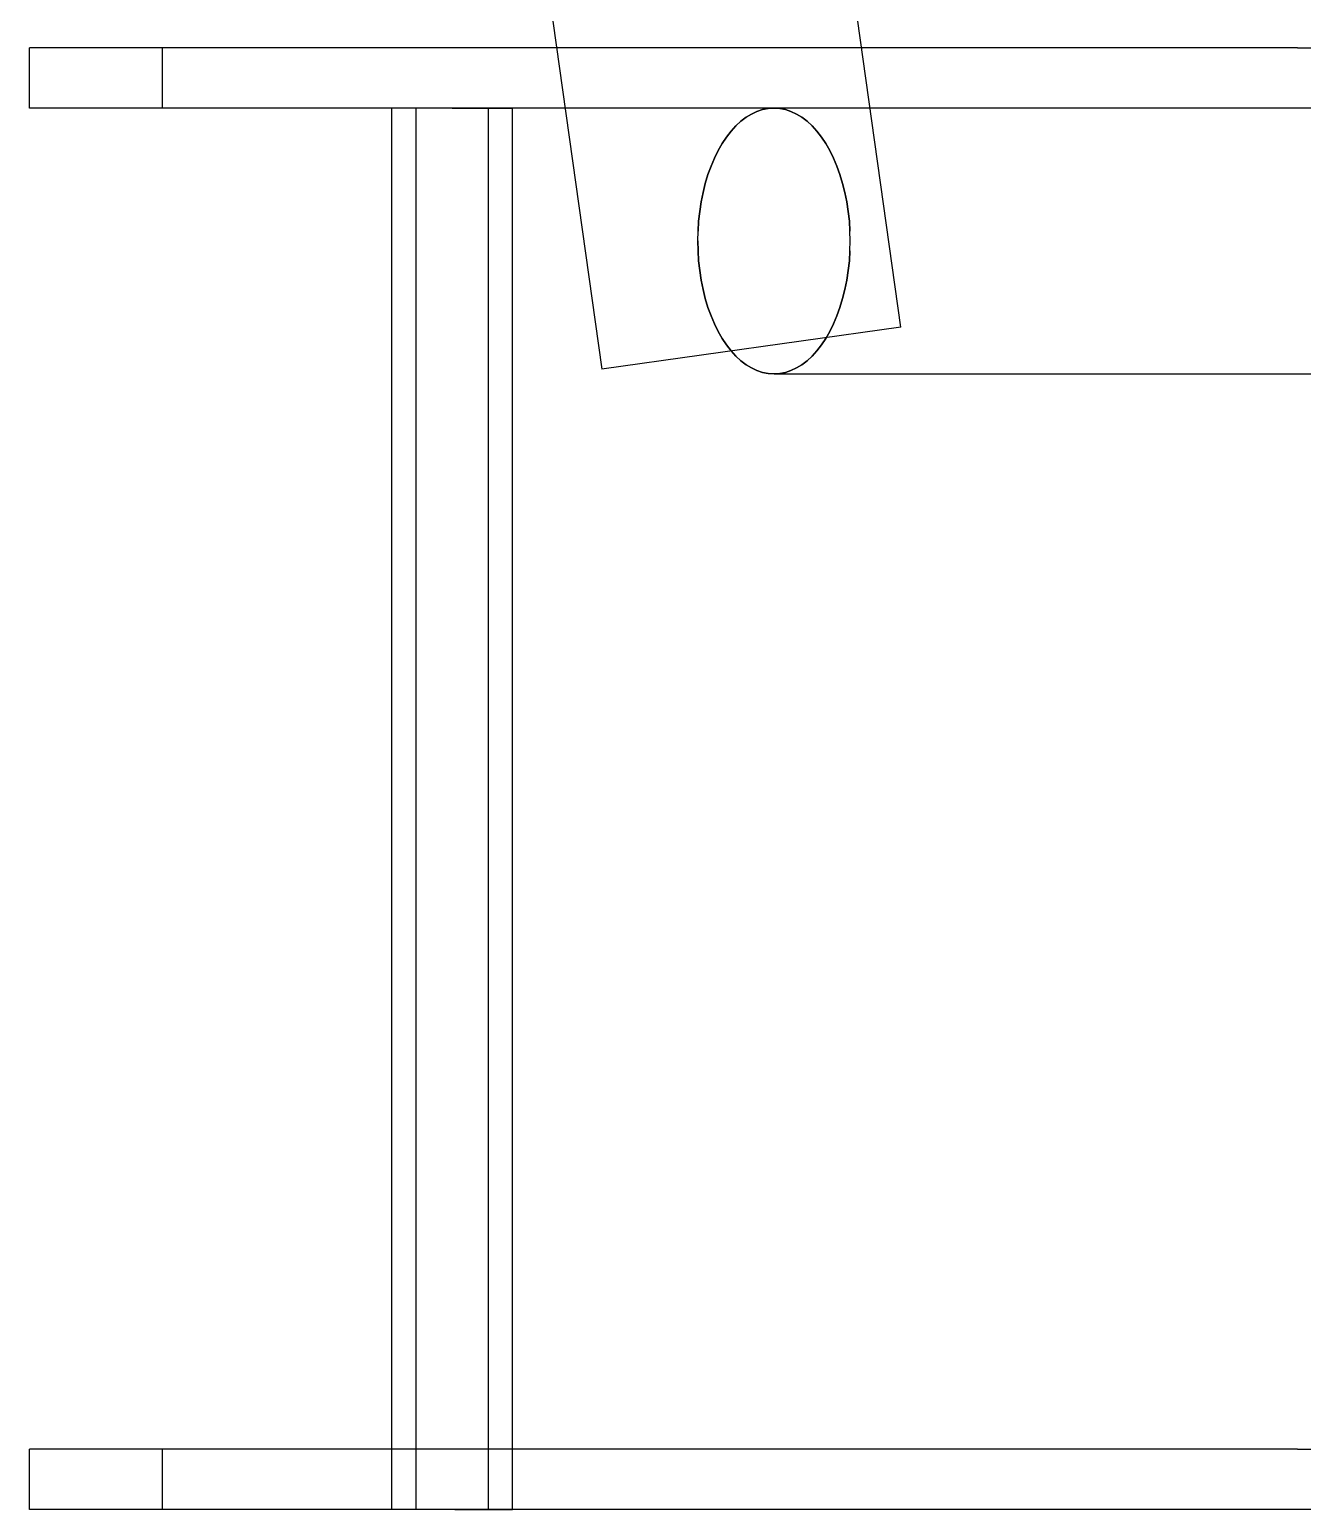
# Model space of a CAD drawing. Header units: millimetres. Extents: x -180 to 1414, y -663 to 972.
# Drawn here: x 550 to 655.4, y 650 to 772.5 of the extents above; entities that cross this region are included whole.
import ezdxf

# ---------------------------------------------------------------- set-up
doc = ezdxf.new("R2010")
doc.units = ezdxf.units.MM
doc.layers.add('SIDE', color=8, linetype='Continuous')

msp = doc.modelspace()

# ---------------------------------------------------------------- linework, layer by layer
at = {"layer": 'SIDE'}
for p, q in [((622.14, 747.87), (617.38, 781.74)), ((592.62, 778.26), (597.38, 744.39)), ((550.29, 771), (550, 771)), ((550, 766), (550, 771)), ((551.17, 771), (550.29, 771)), ((552.63, 771), (551.17, 771)), ((554.66, 771), (552.63, 771)), ((557.26, 771), (554.66, 771)), ((560.4, 771), (557.26, 771)), ((564.07, 771), (560.4, 771)), ((561.26, 771), (561, 771)), ((561, 766), (561, 771)), ((562.05, 771), (561.26, 771)), ((563.36, 771), (562.05, 771)), ((565.18, 771), (563.36, 771)), ((568.24, 771), (564.07, 771)), ((567.5, 771), (565.18, 771)), ((570.31, 771), (567.5, 771)), ((572.91, 771), (568.24, 771)), ((573.59, 771), (570.31, 771)), ((578.03, 771), (572.91, 771)), ((577.33, 771), (573.59, 771)), ((581.51, 771), (577.33, 771)), ((583.58, 771), (578.03, 771)), ((586.09, 771), (581.51, 771)), ((589.53, 771), (583.58, 771)), ((591.06, 771), (586.09, 771)), ((595.85, 771), (589.53, 771)), ((596.39, 771), (591.06, 771)), ((602.5, 771), (595.85, 771)), ((602.05, 771), (596.39, 771)), ((608, 771), (602.05, 771)), ((609.44, 771), (602.5, 771)), ((614.21, 771), (608, 771)), ((616.64, 771), (609.44, 771)), ((620.66, 771), (614.21, 771)), ((624.05, 771), (616.64, 771)), ((627.29, 771), (620.66, 771)), ((631.64, 771), (624.05, 771)), ((634.08, 771), (627.29, 771)), ((639.35, 771), (631.64, 771)), ((640.99, 771), (634.08, 771)), ((647.15, 771), (639.35, 771)), ((647.98, 771), (640.99, 771)), ((655, 771), (647.15, 771)), ((655, 771), (647.98, 771)), ((655, 771), (662.85, 771)), ((655, 771), (662.02, 771)), ((550.29, 766), (550, 766)), ((551.17, 766), (550.29, 766)), ((552.63, 766), (551.17, 766)), ((554.66, 766), (552.63, 766)), ((557.26, 766), (554.66, 766)), ((560.4, 766), (557.26, 766)), ((564.07, 766), (560.4, 766)), ((561.26, 766), (561, 766)), ((562.05, 766), (561.26, 766)), ((563.36, 766), (562.05, 766)), ((565.18, 766), (563.36, 766)), ((568.24, 766), (564.07, 766)), ((567.5, 766), (565.18, 766)), ((570.31, 766), (567.5, 766)), ((572.91, 766), (568.24, 766)), ((573.59, 766), (570.31, 766)), ((578.03, 766), (572.91, 766)), ((577.33, 766), (573.59, 766)), ((581.51, 766), (577.33, 766)), ((583.58, 766), (578.03, 766)), ((580.01, 766), (580, 766)), ((580, 650), (580, 766)), ((580.01, 766), (580, 766)), ((580, 650), (580, 766)), ((580.05, 766), (580.01, 766)), ((580.05, 766), (580.01, 766)), ((580.12, 766), (580.05, 766)), ((580.12, 766), (580.05, 766)), ((580.22, 766), (580.12, 766)), ((580.22, 766), (580.12, 766)), ((580.34, 766), (580.22, 766)), ((580.34, 766), (580.22, 766)), ((580.49, 766), (580.34, 766)), ((580.49, 766), (580.34, 766)), ((580.67, 766), (580.49, 766)), ((580.67, 766), (580.49, 766)), ((580.87, 766), (580.67, 766)), ((580.87, 766), (580.67, 766)), ((581.09, 766), (580.87, 766)), ((581.09, 766), (580.87, 766)), ((581.33, 766), (581.09, 766)), ((581.33, 766), (581.09, 766)), ((581.6, 766), (581.33, 766)), ((581.6, 766), (581.33, 766)), ((586.09, 766), (581.51, 766)), ((581.88, 766), (581.6, 766)), ((581.88, 766), (581.6, 766)), ((582.18, 766), (581.88, 766)), ((582.18, 766), (581.88, 766)), ((582.03, 766), (582, 766)), ((582, 766), (582, 766)), ((582, 650), (582, 766)), ((582.03, 766), (582, 766)), ((582, 766), (582, 766)), ((582, 650), (582, 766)), ((582.07, 766), (582.03, 766)), ((582.07, 766), (582.03, 766)), ((582.13, 766), (582.07, 766)), ((582.13, 766), (582.07, 766)), ((582.2, 766), (582.13, 766)), ((582.2, 766), (582.13, 766)), ((582.5, 766), (582.18, 766)), ((582.5, 766), (582.18, 766)), ((582.29, 766), (582.2, 766)), ((582.29, 766), (582.2, 766)), ((582.4, 766), (582.29, 766)), ((582.4, 766), (582.29, 766)), ((582.52, 766), (582.4, 766)), ((582.52, 766), (582.4, 766)), ((582.83, 766), (582.5, 766)), ((582.83, 766), (582.5, 766)), ((582.65, 766), (582.52, 766)), ((582.65, 766), (582.52, 766)), ((582.8, 766), (582.65, 766)), ((582.8, 766), (582.65, 766)), ((582.96, 766), (582.8, 766)), ((582.96, 766), (582.8, 766)), ((583.17, 766), (582.83, 766)), ((583.17, 766), (582.83, 766)), ((583.13, 766), (582.96, 766)), ((583.13, 766), (582.96, 766)), ((583.31, 766), (583.13, 766)), ((583.31, 766), (583.13, 766)), ((583.52, 766), (583.17, 766)), ((583.52, 766), (583.17, 766)), ((583.5, 766), (583.31, 766)), ((583.5, 766), (583.31, 766)), ((583.69, 766), (583.5, 766)), ((583.69, 766), (583.5, 766)), ((583.88, 766), (583.52, 766)), ((583.88, 766), (583.52, 766)), ((589.53, 766), (583.58, 766)), ((583.9, 766), (583.69, 766)), ((583.9, 766), (583.69, 766)), ((584.25, 766), (583.88, 766)), ((584.25, 766), (583.88, 766)), ((584.11, 766), (583.9, 766)), ((584.11, 766), (583.9, 766)), ((584.33, 766), (584.11, 766)), ((584.33, 766), (584.11, 766)), ((584.62, 766), (584.25, 766)), ((584.62, 766), (584.25, 766)), ((584.55, 766), (584.33, 766)), ((584.55, 766), (584.33, 766)), ((584.77, 766), (584.55, 766)), ((584.77, 766), (584.55, 766)), ((585, 766), (584.62, 766)), ((585, 766), (584.62, 766)), ((585, 766), (584.77, 766)), ((585, 766), (584.77, 766)), ((585, 766), (585.37, 766)), ((585, 766), (585.22, 766)), ((585, 766), (585.37, 766)), ((585, 766), (585.22, 766)), ((585.22, 766), (585.44, 766)), ((585.22, 766), (585.44, 766)), ((585.37, 766), (585.74, 766)), ((585.37, 766), (585.74, 766)), ((585.44, 766), (585.66, 766)), ((585.44, 766), (585.66, 766)), ((585.66, 766), (585.88, 766)), ((585.66, 766), (585.88, 766)), ((585.74, 766), (586.11, 766)), ((585.74, 766), (586.11, 766)), ((585.88, 766), (586.09, 766)), ((585.88, 766), (586.09, 766)), ((591.06, 766), (586.09, 766)), ((586.09, 766), (586.3, 766)), ((586.09, 766), (586.3, 766)), ((586.11, 766), (586.47, 766)), ((586.11, 766), (586.47, 766)), ((586.3, 766), (586.5, 766)), ((586.3, 766), (586.5, 766)), ((586.47, 766), (586.82, 766)), ((586.47, 766), (586.82, 766)), ((586.5, 766), (586.69, 766)), ((586.5, 766), (586.69, 766)), ((586.69, 766), (586.87, 766)), ((586.69, 766), (586.87, 766)), ((586.82, 766), (587.17, 766)), ((586.82, 766), (587.17, 766)), ((586.87, 766), (587.04, 766)), ((586.87, 766), (587.04, 766)), ((587.04, 766), (587.2, 766)), ((587.04, 766), (587.2, 766)), ((587.17, 766), (587.5, 766)), ((587.17, 766), (587.5, 766)), ((587.2, 766), (587.34, 766)), ((587.2, 766), (587.34, 766)), ((587.34, 766), (587.48, 766)), ((587.34, 766), (587.48, 766)), ((587.48, 766), (587.59, 766)), ((587.48, 766), (587.59, 766)), ((587.5, 766), (587.81, 766)), ((587.5, 766), (587.81, 766)), ((587.59, 766), (587.7, 766)), ((587.59, 766), (587.7, 766)), ((587.7, 766), (587.79, 766)), ((587.7, 766), (587.79, 766)), ((587.79, 766), (587.86, 766)), ((587.79, 766), (587.86, 766)), ((587.81, 766), (588.11, 766)), ((587.81, 766), (588.11, 766)), ((587.86, 766), (587.92, 766)), ((587.86, 766), (587.92, 766)), ((587.92, 766), (587.96, 766)), ((587.92, 766), (587.96, 766)), ((587.96, 766), (587.99, 766)), ((587.96, 766), (587.99, 766)), ((587.99, 766), (588, 766)), ((587.99, 766), (588, 766)), ((588, 650), (588, 766)), ((588, 650), (588, 766)), ((588.11, 766), (588.4, 766)), ((588.11, 766), (588.4, 766)), ((588.4, 766), (588.66, 766)), ((588.4, 766), (588.66, 766)), ((588.66, 766), (588.91, 766)), ((588.66, 766), (588.91, 766)), ((588.91, 766), (589.13, 766)), ((588.91, 766), (589.13, 766)), ((589.13, 766), (589.33, 766)), ((589.13, 766), (589.33, 766)), ((589.33, 766), (589.5, 766)), ((589.33, 766), (589.5, 766)), ((589.5, 766), (589.65, 766)), ((589.5, 766), (589.65, 766)), ((595.85, 766), (589.53, 766)), ((589.65, 766), (589.77, 766)), ((589.65, 766), (589.77, 766)), ((589.77, 766), (589.87, 766)), ((589.77, 766), (589.87, 766)), ((589.87, 766), (589.94, 766)), ((589.87, 766), (589.94, 766)), ((589.94, 766), (589.98, 766)), ((589.94, 766), (589.98, 766)), ((589.98, 766), (590, 766)), ((589.98, 766), (590, 766)), ((590, 650), (590, 766)), ((590, 650), (590, 766)), ((596.39, 766), (591.06, 766)), ((602.5, 766), (595.85, 766)), ((602.05, 766), (596.39, 766)), ((608, 766), (602.05, 766)), ((609.44, 766), (602.5, 766)), ((614.21, 766), (608, 766)), ((616.64, 766), (609.44, 766)), ((609.78, 765.51), (610.23, 765.72)), ((610.23, 765.72), (609.78, 765.51)), ((610.23, 765.72), (610.7, 765.88)), ((610.7, 765.88), (610.23, 765.72)), ((610.7, 765.88), (611.17, 765.97)), ((611.17, 765.97), (610.7, 765.88)), ((611.17, 765.97), (611.64, 766)), ((611.64, 766), (611.17, 765.97)), ((669.06, 766), (611.64, 766)), ((611.64, 766), (612.11, 765.97)), ((612.11, 765.97), (611.64, 766)), ((669.06, 766), (611.64, 766)), ((612.11, 765.97), (612.58, 765.88)), ((612.58, 765.88), (612.11, 765.97)), ((612.58, 765.88), (613.04, 765.72)), ((613.04, 765.72), (612.58, 765.88)), ((613.04, 765.72), (613.5, 765.51)), ((613.5, 765.51), (613.04, 765.72)), ((620.66, 766), (614.21, 766)), ((624.05, 766), (616.64, 766)), ((627.29, 766), (620.66, 766)), ((631.64, 766), (624.05, 766)), ((634.08, 766), (627.29, 766)), ((639.35, 766), (631.64, 766)), ((640.99, 766), (634.08, 766)), ((647.15, 766), (639.35, 766)), ((647.98, 766), (640.99, 766)), ((655, 766), (647.15, 766)), ((655, 766), (647.98, 766)), ((662.85, 766), (655, 766)), ((662.02, 766), (655, 766)), ((608.08, 764.09), (608.48, 764.53)), ((608.48, 764.53), (608.08, 764.09)), ((608.48, 764.53), (608.9, 764.91)), ((608.9, 764.91), (608.48, 764.53)), ((608.9, 764.91), (609.33, 765.24)), ((609.33, 765.24), (608.9, 764.91)), ((609.33, 765.24), (609.78, 765.51)), ((609.78, 765.51), (609.33, 765.24)), ((613.5, 765.51), (613.94, 765.24)), ((613.94, 765.24), (613.5, 765.51)), ((613.94, 765.24), (614.38, 764.91)), ((614.38, 764.91), (613.94, 765.24)), ((614.38, 764.91), (614.79, 764.53)), ((614.79, 764.53), (614.38, 764.91)), ((614.79, 764.53), (615.19, 764.09)), ((615.19, 764.09), (614.79, 764.53)), ((607.35, 763.06), (607.7, 763.6)), ((607.7, 763.6), (607.35, 763.06)), ((607.7, 763.6), (608.08, 764.09)), ((608.08, 764.09), (607.7, 763.6)), ((615.19, 764.09), (615.57, 763.6)), ((615.57, 763.6), (615.19, 764.09)), ((615.57, 763.6), (615.93, 763.06)), ((615.93, 763.06), (615.57, 763.6)), ((606.71, 761.86), (607.01, 762.48)), ((607.01, 762.48), (606.71, 761.86)), ((607.01, 762.48), (607.35, 763.06)), ((607.35, 763.06), (607.01, 762.48)), ((615.93, 763.06), (616.26, 762.48)), ((616.26, 762.48), (615.93, 763.06)), ((616.26, 762.48), (616.57, 761.86)), ((616.57, 761.86), (616.26, 762.48)), ((606.17, 760.5), (606.43, 761.2)), ((606.43, 761.2), (606.17, 760.5)), ((606.43, 761.2), (606.71, 761.86)), ((606.71, 761.86), (606.43, 761.2)), ((616.57, 761.86), (616.85, 761.2)), ((616.85, 761.2), (616.57, 761.86)), ((616.85, 761.2), (617.1, 760.5)), ((617.1, 760.5), (616.85, 761.2)), ((605.77, 759.02), (605.95, 759.77)), ((605.95, 759.77), (605.77, 759.02)), ((605.95, 759.77), (606.17, 760.5)), ((606.17, 760.5), (605.95, 759.77)), ((617.1, 760.5), (617.32, 759.77)), ((617.32, 759.77), (617.1, 760.5)), ((617.32, 759.77), (617.51, 759.02)), ((617.51, 759.02), (617.32, 759.77)), ((605.61, 758.24), (605.77, 759.02)), ((605.77, 759.02), (605.61, 758.24)), ((617.51, 759.02), (617.67, 758.24)), ((617.67, 758.24), (617.51, 759.02)), ((605.4, 756.64), (605.49, 757.45)), ((605.49, 757.45), (605.4, 756.64)), ((605.49, 757.45), (605.61, 758.24)), ((605.61, 758.24), (605.49, 757.45)), ((617.67, 758.24), (617.79, 757.45)), ((617.79, 757.45), (617.67, 758.24)), ((617.79, 757.45), (617.88, 756.64)), ((617.88, 756.64), (617.79, 757.45)), ((605.35, 755.82), (605.4, 756.64)), ((605.4, 756.64), (605.35, 755.82)), ((617.88, 756.64), (617.93, 755.82)), ((617.93, 755.82), (617.88, 756.64)), ((605.33, 755), (605.35, 755.82)), ((605.33, 755), (605.35, 755.82)), ((605.35, 754.18), (605.33, 755)), ((605.33, 755), (605.35, 754.18)), ((617.95, 755), (617.93, 755.82)), ((617.95, 755), (617.93, 755.82)), ((617.93, 754.18), (617.95, 755)), ((617.93, 754.18), (617.95, 755)), ((605.4, 753.36), (605.35, 754.18)), ((605.35, 754.18), (605.4, 753.36)), ((617.93, 754.18), (617.88, 753.36)), ((617.88, 753.36), (617.93, 754.18)), ((605.49, 752.55), (605.4, 753.36)), ((605.4, 753.36), (605.49, 752.55)), ((605.61, 751.76), (605.49, 752.55)), ((605.49, 752.55), (605.61, 751.76)), ((617.79, 752.55), (617.67, 751.76)), ((617.67, 751.76), (617.79, 752.55)), ((617.88, 753.36), (617.79, 752.55)), ((617.79, 752.55), (617.88, 753.36)), ((605.77, 750.98), (605.61, 751.76)), ((605.61, 751.76), (605.77, 750.98)), ((605.95, 750.23), (605.77, 750.98)), ((605.77, 750.98), (605.95, 750.23)), ((617.51, 750.98), (617.32, 750.23)), ((617.32, 750.23), (617.51, 750.98)), ((617.67, 751.76), (617.51, 750.98)), ((617.51, 750.98), (617.67, 751.76)), ((606.17, 749.5), (605.95, 750.23)), ((605.95, 750.23), (606.17, 749.5)), ((617.32, 750.23), (617.1, 749.5)), ((617.1, 749.5), (617.32, 750.23)), ((606.43, 748.8), (606.17, 749.5)), ((606.17, 749.5), (606.43, 748.8)), ((606.71, 748.14), (606.43, 748.8)), ((606.43, 748.8), (606.71, 748.14)), ((616.85, 748.8), (616.57, 748.14)), ((616.57, 748.14), (616.85, 748.8)), ((617.1, 749.5), (616.85, 748.8)), ((616.85, 748.8), (617.1, 749.5)), ((622.14, 747.87), (597.38, 744.39)), ((607.01, 747.52), (606.71, 748.14)), ((606.71, 748.14), (607.01, 747.52)), ((607.35, 746.94), (607.01, 747.52)), ((607.01, 747.52), (607.35, 746.94)), ((616.26, 747.52), (615.93, 746.94)), ((615.93, 746.94), (616.26, 747.52)), ((616.57, 748.14), (616.26, 747.52)), ((616.26, 747.52), (616.57, 748.14)), ((607.7, 746.4), (607.35, 746.94)), ((607.35, 746.94), (607.7, 746.4)), ((608.08, 745.91), (607.7, 746.4)), ((607.7, 746.4), (608.08, 745.91)), ((615.57, 746.4), (615.19, 745.91)), ((615.19, 745.91), (615.57, 746.4)), ((615.93, 746.94), (615.57, 746.4)), ((615.57, 746.4), (615.93, 746.94)), ((608.48, 745.47), (608.08, 745.91)), ((608.08, 745.91), (608.48, 745.47)), ((608.9, 745.09), (608.48, 745.47)), ((608.48, 745.47), (608.9, 745.09)), ((609.33, 744.76), (608.9, 745.09)), ((608.9, 745.09), (609.33, 744.76)), ((614.38, 745.09), (613.94, 744.76)), ((613.94, 744.76), (614.38, 745.09)), ((614.79, 745.47), (614.38, 745.09)), ((614.38, 745.09), (614.79, 745.47)), ((615.19, 745.91), (614.79, 745.47)), ((614.79, 745.47), (615.19, 745.91)), ((609.78, 744.49), (609.33, 744.76)), ((609.33, 744.76), (609.78, 744.49)), ((610.23, 744.28), (609.78, 744.49)), ((609.78, 744.49), (610.23, 744.28)), ((610.7, 744.12), (610.23, 744.28)), ((610.23, 744.28), (610.7, 744.12)), ((611.17, 744.03), (610.7, 744.12)), ((610.7, 744.12), (611.17, 744.03)), ((611.64, 744), (611.17, 744.03)), ((611.17, 744.03), (611.64, 744)), ((612.11, 744.03), (611.64, 744)), ((611.64, 744), (612.11, 744.03)), ((611.64, 744), (669.06, 744)), ((611.64, 744), (669.06, 744)), ((612.58, 744.12), (612.11, 744.03)), ((612.11, 744.03), (612.58, 744.12)), ((613.04, 744.28), (612.58, 744.12)), ((612.58, 744.12), (613.04, 744.28)), ((613.5, 744.49), (613.04, 744.28)), ((613.04, 744.28), (613.5, 744.49)), ((613.94, 744.76), (613.5, 744.49)), ((613.5, 744.49), (613.94, 744.76)), ((550.29, 655), (550, 655)), ((550, 650), (550, 655)), ((551.17, 655), (550.29, 655)), ((552.63, 655), (551.17, 655)), ((554.66, 655), (552.63, 655)), ((557.26, 655), (554.66, 655)), ((560.4, 655), (557.26, 655)), ((564.07, 655), (560.4, 655)), ((561.26, 655), (561, 655)), ((561, 650), (561, 655)), ((562.05, 655), (561.26, 655)), ((563.36, 655), (562.05, 655)), ((565.18, 655), (563.36, 655)), ((568.24, 655), (564.07, 655)), ((567.5, 655), (565.18, 655)), ((570.31, 655), (567.5, 655)), ((572.91, 655), (568.24, 655)), ((573.59, 655), (570.31, 655)), ((578.03, 655), (572.91, 655)), ((577.33, 655), (573.59, 655)), ((581.51, 655), (577.33, 655)), ((583.58, 655), (578.03, 655)), ((586.09, 655), (581.51, 655)), ((589.53, 655), (583.58, 655)), ((591.06, 655), (586.09, 655)), ((595.85, 655), (589.53, 655)), ((596.39, 655), (591.06, 655)), ((602.5, 655), (595.85, 655)), ((602.05, 655), (596.39, 655)), ((608, 655), (602.05, 655)), ((609.44, 655), (602.5, 655)), ((614.21, 655), (608, 655)), ((616.64, 655), (609.44, 655)), ((620.66, 655), (614.21, 655)), ((624.05, 655), (616.64, 655)), ((627.29, 655), (620.66, 655)), ((631.64, 655), (624.05, 655)), ((634.08, 655), (627.29, 655)), ((639.35, 655), (631.64, 655)), ((640.99, 655), (634.08, 655)), ((647.15, 655), (639.35, 655)), ((647.98, 655), (640.99, 655)), ((655, 655), (647.15, 655)), ((655, 655), (647.98, 655)), ((655, 655), (662.85, 655)), ((655, 655), (662.02, 655)), ((550.29, 650), (550, 650)), ((551.17, 650), (550.29, 650)), ((552.63, 650), (551.17, 650)), ((554.66, 650), (552.63, 650)), ((557.26, 650), (554.66, 650)), ((560.4, 650), (557.26, 650)), ((564.07, 650), (560.4, 650)), ((561.26, 650), (561, 650)), ((562.05, 650), (561.26, 650)), ((563.36, 650), (562.05, 650)), ((565.18, 650), (563.36, 650)), ((568.24, 650), (564.07, 650)), ((567.5, 650), (565.18, 650)), ((570.31, 650), (567.5, 650)), ((572.91, 650), (568.24, 650)), ((573.59, 650), (570.31, 650)), ((578.03, 650), (572.91, 650)), ((577.33, 650), (573.59, 650)), ((581.51, 650), (577.33, 650)), ((583.58, 650), (578.03, 650)), ((580.01, 650), (580, 650)), ((580.01, 650), (580, 650)), ((580.05, 650), (580.01, 650)), ((580.05, 650), (580.01, 650)), ((580.12, 650), (580.05, 650)), ((580.12, 650), (580.05, 650)), ((580.22, 650), (580.12, 650)), ((580.22, 650), (580.12, 650)), ((580.34, 650), (580.22, 650)), ((580.34, 650), (580.22, 650)), ((580.49, 650), (580.34, 650)), ((580.49, 650), (580.34, 650)), ((580.67, 650), (580.49, 650)), ((580.67, 650), (580.49, 650)), ((580.87, 650), (580.67, 650)), ((580.87, 650), (580.67, 650)), ((581.09, 650), (580.87, 650)), ((581.09, 650), (580.87, 650)), ((581.33, 650), (581.09, 650)), ((581.33, 650), (581.09, 650)), ((581.6, 650), (581.33, 650)), ((581.6, 650), (581.33, 650)), ((586.09, 650), (581.51, 650)), ((581.88, 650), (581.6, 650)), ((581.88, 650), (581.6, 650)), ((582.18, 650), (581.88, 650)), ((582.18, 650), (581.88, 650)), ((582.03, 650), (582, 650)), ((582, 650), (582, 650)), ((582.03, 650), (582, 650)), ((582, 650), (582, 650)), ((582.07, 650), (582.03, 650)), ((582.07, 650), (582.03, 650)), ((582.13, 650), (582.07, 650)), ((582.13, 650), (582.07, 650)), ((582.2, 650), (582.13, 650)), ((582.2, 650), (582.13, 650)), ((582.5, 650), (582.18, 650)), ((582.5, 650), (582.18, 650)), ((582.29, 650), (582.2, 650)), ((582.29, 650), (582.2, 650)), ((582.4, 650), (582.29, 650)), ((582.4, 650), (582.29, 650)), ((582.52, 650), (582.4, 650)), ((582.52, 650), (582.4, 650)), ((582.83, 650), (582.5, 650)), ((582.83, 650), (582.5, 650)), ((582.65, 650), (582.52, 650)), ((582.65, 650), (582.52, 650)), ((582.8, 650), (582.65, 650)), ((582.8, 650), (582.65, 650)), ((582.96, 650), (582.8, 650)), ((582.96, 650), (582.8, 650)), ((583.17, 650), (582.83, 650)), ((583.17, 650), (582.83, 650)), ((583.13, 650), (582.96, 650)), ((583.13, 650), (582.96, 650)), ((583.31, 650), (583.13, 650)), ((583.31, 650), (583.13, 650)), ((583.52, 650), (583.17, 650)), ((583.52, 650), (583.17, 650)), ((583.5, 650), (583.31, 650)), ((583.5, 650), (583.31, 650)), ((583.69, 650), (583.5, 650)), ((583.69, 650), (583.5, 650)), ((583.88, 650), (583.52, 650)), ((583.88, 650), (583.52, 650)), ((589.53, 650), (583.58, 650)), ((583.9, 650), (583.69, 650)), ((583.9, 650), (583.69, 650)), ((584.25, 650), (583.88, 650)), ((584.25, 650), (583.88, 650)), ((584.11, 650), (583.9, 650)), ((584.11, 650), (583.9, 650)), ((584.33, 650), (584.11, 650)), ((584.33, 650), (584.11, 650)), ((584.62, 650), (584.25, 650)), ((584.62, 650), (584.25, 650)), ((584.55, 650), (584.33, 650)), ((584.55, 650), (584.33, 650)), ((584.77, 650), (584.55, 650)), ((584.77, 650), (584.55, 650)), ((585, 650), (584.62, 650)), ((585, 650), (584.62, 650)), ((585, 650), (584.77, 650)), ((585, 650), (584.77, 650)), ((585.37, 650), (585, 650)), ((585.22, 650), (585, 650)), ((585.37, 650), (585, 650)), ((585.22, 650), (585, 650)), ((585.22, 650), (585.44, 650)), ((585.22, 650), (585.44, 650)), ((585.37, 650), (585.74, 650)), ((585.37, 650), (585.74, 650)), ((585.44, 650), (585.66, 650)), ((585.44, 650), (585.66, 650)), ((585.66, 650), (585.88, 650)), ((585.66, 650), (585.88, 650)), ((585.74, 650), (586.11, 650)), ((585.74, 650), (586.11, 650)), ((585.88, 650), (586.09, 650)), ((585.88, 650), (586.09, 650)), ((591.06, 650), (586.09, 650)), ((586.09, 650), (586.3, 650)), ((586.09, 650), (586.3, 650)), ((586.11, 650), (586.47, 650)), ((586.11, 650), (586.47, 650)), ((586.3, 650), (586.5, 650)), ((586.3, 650), (586.5, 650)), ((586.47, 650), (586.82, 650)), ((586.47, 650), (586.82, 650)), ((586.5, 650), (586.69, 650)), ((586.5, 650), (586.69, 650)), ((586.69, 650), (586.87, 650)), ((586.69, 650), (586.87, 650)), ((586.82, 650), (587.17, 650)), ((586.82, 650), (587.17, 650)), ((586.87, 650), (587.04, 650)), ((586.87, 650), (587.04, 650)), ((587.04, 650), (587.2, 650)), ((587.04, 650), (587.2, 650)), ((587.17, 650), (587.5, 650)), ((587.17, 650), (587.5, 650)), ((587.2, 650), (587.34, 650)), ((587.2, 650), (587.34, 650)), ((587.34, 650), (587.48, 650)), ((587.34, 650), (587.48, 650)), ((587.48, 650), (587.59, 650)), ((587.48, 650), (587.59, 650)), ((587.5, 650), (587.81, 650)), ((587.5, 650), (587.81, 650)), ((587.59, 650), (587.7, 650)), ((587.59, 650), (587.7, 650)), ((587.7, 650), (587.79, 650)), ((587.7, 650), (587.79, 650)), ((587.79, 650), (587.86, 650)), ((587.79, 650), (587.86, 650)), ((587.81, 650), (588.11, 650)), ((587.81, 650), (588.11, 650)), ((587.86, 650), (587.92, 650)), ((587.86, 650), (587.92, 650)), ((587.92, 650), (587.96, 650)), ((587.92, 650), (587.96, 650)), ((587.96, 650), (587.99, 650)), ((587.96, 650), (587.99, 650)), ((587.99, 650), (588, 650)), ((587.99, 650), (588, 650)), ((588.11, 650), (588.4, 650)), ((588.11, 650), (588.4, 650)), ((588.4, 650), (588.66, 650)), ((588.4, 650), (588.66, 650)), ((588.66, 650), (588.91, 650)), ((588.66, 650), (588.91, 650)), ((588.91, 650), (589.13, 650)), ((588.91, 650), (589.13, 650)), ((589.13, 650), (589.33, 650)), ((589.13, 650), (589.33, 650)), ((589.33, 650), (589.5, 650)), ((589.33, 650), (589.5, 650)), ((589.5, 650), (589.65, 650)), ((589.5, 650), (589.65, 650)), ((595.85, 650), (589.53, 650)), ((589.65, 650), (589.77, 650)), ((589.65, 650), (589.77, 650)), ((589.77, 650), (589.87, 650)), ((589.77, 650), (589.87, 650)), ((589.87, 650), (589.94, 650)), ((589.87, 650), (589.94, 650)), ((589.94, 650), (589.98, 650)), ((589.94, 650), (589.98, 650)), ((589.98, 650), (590, 650)), ((589.98, 650), (590, 650)), ((596.39, 650), (591.06, 650)), ((602.5, 650), (595.85, 650)), ((602.05, 650), (596.39, 650)), ((608, 650), (602.05, 650)), ((609.44, 650), (602.5, 650)), ((614.21, 650), (608, 650)), ((616.64, 650), (609.44, 650)), ((620.66, 650), (614.21, 650)), ((624.05, 650), (616.64, 650)), ((627.29, 650), (620.66, 650)), ((631.64, 650), (624.05, 650)), ((634.08, 650), (627.29, 650)), ((639.35, 650), (631.64, 650)), ((640.99, 650), (634.08, 650)), ((647.15, 650), (639.35, 650)), ((647.98, 650), (640.99, 650)), ((655, 650), (647.15, 650)), ((655, 650), (647.98, 650)), ((662.85, 650), (655, 650)), ((662.02, 650), (655, 650))]:
    msp.add_line(p, q, dxfattribs=at)

doc.saveas('drawing.dxf')
